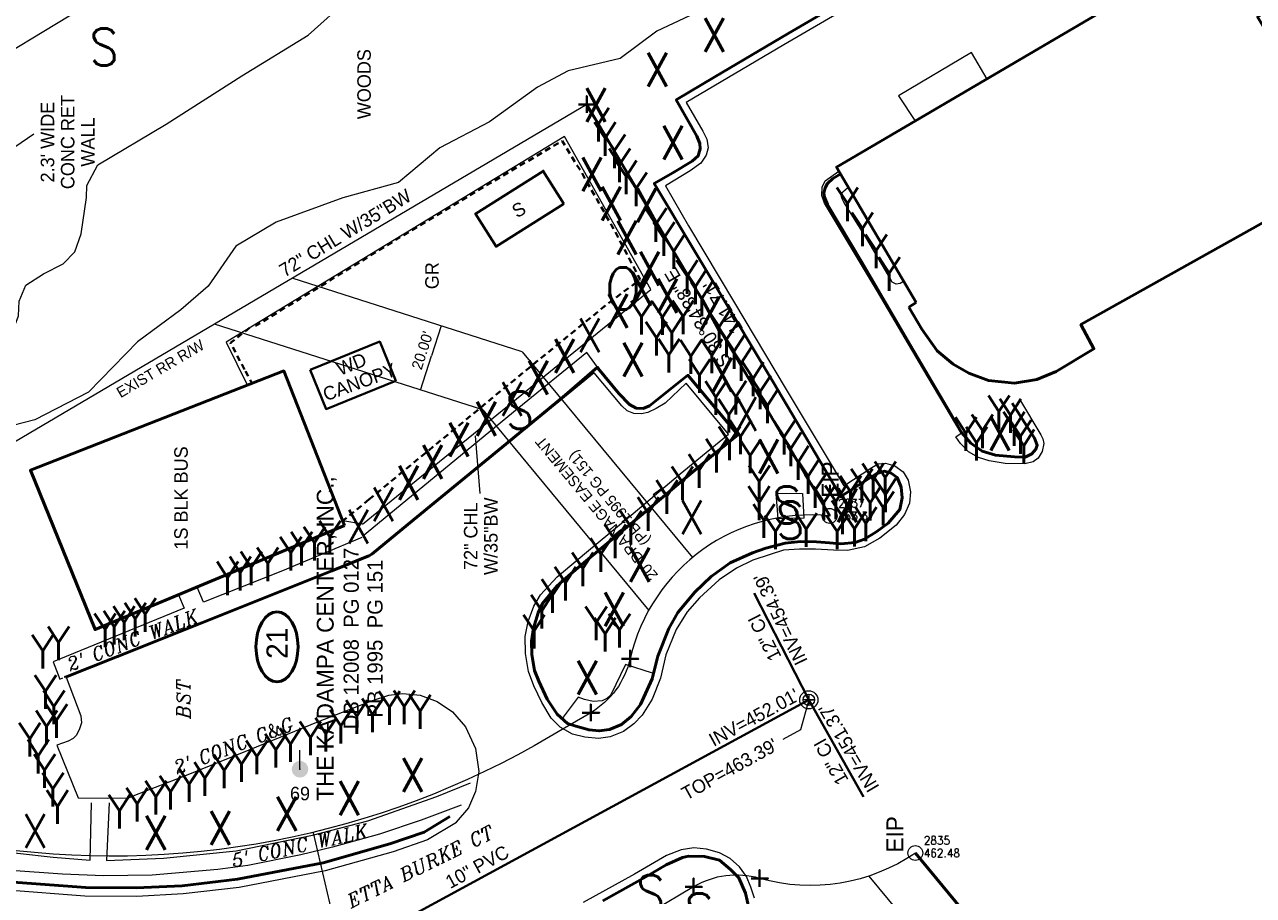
# Model space of a CAD drawing. Extents: x 2081991 to 2084654, y 739892 to 742657.
# Drawn here: x 2083805.7 to 2084170.4, y 741918.5 to 742176.8 of the extents above; entities that cross this region are included whole.
import ezdxf
from ezdxf.enums import TextEntityAlignment as Align

# ---------------------------------------------------------------- set-up
doc = ezdxf.new("R2010")
doc.units = 0
doc.header["$MEASUREMENT"] = 0
doc.linetypes.add('DGN Style 2', pattern=[2.872098, 1.723259, -1.148839])
for name, color, linetype, lineweight in [('Exist Property Corner CELL', 6, 'Continuous', 30), ('Exist Property Deed Book Text', 6, 'Continuous', 40), ('Exist Property Iron Pin CELL', 6, 'Continuous', 13), ('Exist Property Iron Pin Cogo Elevation', 6, 'Continuous', 0), ('Exist Property Iron Pin Cogo Number', 6, 'Continuous', 0), ('Exist Property Iron Pin Text', 6, 'Continuous', 13), ('Exist Property Line', 6, 'Continuous', 40), ('Exist Property Line Text', 6, 'Continuous', 13), ('Exist Property Owner Text', 6, 'Continuous', 40), ('Exist Right of Way Easement Line', 6, 'Continuous', 13), ('Exist Right of Way Easement Line Text', 6, 'Continuous', 13), ('Exist Right of Way Line', 6, 'Continuous', 13), ('Exist Right of Way Line Text', 6, 'Continuous', 13), ('Exist Right of Way Width CELL', 6, 'Continuous', 13), ('Exist Roads Curbs', 2, 'Continuous', 40), ('Exist Roads EOP', 2, 'Continuous', 13), ('Exist Utilities Power Pole CELL', 1, 'Continuous', 13), ('Exist Utilities Power Pole Text Tag Number', 1, 'Continuous', 13), ('Exist Utilities Sanitary Sewer Manhole CELL', 3, 'Continuous', 13), ('Exist Utilities Sanitary Sewer Manhole Top Elevation', 3, 'Continuous', 13), ('Exist Utilities Sanitary Sewer UG Line', 3, 'Continuous', 30), ('Exist Utilities Sanitary Sewer UG Line Invert Elevation', 3, 'Continuous', 13), ('Exist Utilities Sanitary Sewer UG Line Text', 3, 'Continuous', 13), ('Old_Level_11', 7, 'Continuous', 0), ('Old_Level_23', 7, 'Continuous', 0), ('Old_Level_26', 7, 'Continuous', 0), ('Old_Level_28', 7, 'Continuous', 0), ('Old_Level_3', 7, 'Continuous', 0), ('Old_Level_31', 7, 'Continuous', 0), ('Old_Level_4', 7, 'Continuous', 0), ('Old_Level_6', 7, 'Continuous', 0), ('Old_Level_8', 7, 'Continuous', 0), ('Old_Level_9', 7, 'Continuous', 0)]:
    doc.layers.add(name, color=color, linetype=linetype, lineweight=lineweight)
doc.styles.add('Style-ITALICS', font='ITALICS.shx')
doc.styles.add('Style-STANDARD', font='STANDARD.shx')
doc.styles.add('Style-WORKING', font='WORKING.shx')

# ---------------------------------------------------------------- blocks, each defined once
blk = doc.blocks.new('EXIST PROPERTY CORNER')
at = {"layer": 'Exist Property Corner CELL', "flags": 128}
blk.add_lwpolyline([(-0.05, 0), (0.05, 0), (0, 0), (0, 0.05), (0, -0.05)], dxfattribs=at)
at = {"layer": 'Exist Property Corner CELL'}
blk.add_point((0, 0), dxfattribs=at)
blk = doc.blocks.new('Exist Right of Way Width')
at = {"layer": 'Exist Right of Way Width CELL', "ltscale": 50}
for p in [(-6.425668, 27.540611), (7.207154, -30.890084)]:
    blk.add_line(p, (0, 0), dxfattribs=at)
at = {"layer": 'Exist Right of Way Width CELL', "style": 'Style-WORKING'}
blk.add_text("60.00'", height=3.2, rotation=283.133086, dxfattribs=at).set_placement((3.160056, 0.209475), align=Align.MIDDLE_CENTER)
blk = doc.blocks.new('EXIST PROPERTY IRON PIN')
at = {"color": 0, "linetype": 'ByBlock', "lineweight": -2}
for radius in [0.0441, 0.00141]:
    blk.add_circle((0, 0), radius, dxfattribs=at)
blk = doc.blocks.new('Exist Right of Way Width_4')
at = {"layer": 'Exist Right of Way Width CELL', "ltscale": 50}
for p in [(2.82848, 8.837922), (-3.267709, -10.210344)]:
    blk.add_line(p, (0, 0), dxfattribs=at)
at = {"layer": 'Exist Right of Way Width CELL', "style": 'Style-WORKING'}
blk.add_text("20.00'", height=3.2, rotation=72.253298, dxfattribs=at).set_placement((-2.773357, 1.586622), align=Align.MIDDLE_CENTER)
blk = doc.blocks.new('EXIST PROPERTY IRON PIN_1')
at = {"layer": 'Exist Property Iron Pin CELL'}
for radius in [0.0441, 0.00141]:
    blk.add_circle((0, 0), radius, dxfattribs=at)
blk = doc.blocks.new('EXIST UTILITIES POWER POLE')
at = {"layer": 'Exist Utilities Power Pole CELL'}
h = blk.add_hatch(color=256, dxfattribs=at)
edge = h.paths.add_edge_path()
edge.add_arc((0, 0), 0.049, 0, 360)
blk.add_line((0, 0), (0, 0.1125), dxfattribs=at)
blk.add_point((0, 0), dxfattribs=at)
at = {"layer": 'Exist Utilities Power Pole Text Tag Number', "style": 'Style-WORKING'}
blk.add_attdef('pole number', text='', height=0.08, dxfattribs=at).set_placement((0, -0.144), align=Align.MIDDLE_CENTER)
blk = doc.blocks.new('EXIST UTILITIES SANITARY SEWER MANHOLE')
at = {"color": 0, "linetype": 'ByBlock', "lineweight": -2, "flags": 128}
blk.add_lwpolyline([(0, 0.03425), (0, -0.03425), (0, 0), (0.03425, 0), (-0.03425, 0)], dxfattribs=at)
at = {"color": 0, "linetype": 'ByBlock', "lineweight": -2}
for radius in [0.05389, 0.03425]:
    blk.add_circle((0, 0), radius, dxfattribs=at)
blk = doc.blocks.new('Exist Property Owner Number Topo_5')
at = {"layer": 'Exist Property Owner Text'}
blk.add_ellipse((0, 0), major_axis=(10.375, 0), ratio=0.6024096386, dxfattribs=at)
at = {"layer": 'Exist Property Owner Text', "style": 'Style-WORKING'}
blk.add_text('21', height=6.25, dxfattribs=at).set_placement((1.058026, 0), align=Align.MIDDLE_CENTER)

msp = doc.modelspace()

# ---------------------------------------------------------------- linework, layer by layer
at = {"layer": 'Exist Property Line', "ltscale": 50}
for p, q in [((2083972.552513, 742153.04607), (2084044.642, 742031.0386)), ((2084070.061, 741931.0602), (2084154.781751, 741828.833651))]:
    msp.add_line(p, q, dxfattribs=at)
at = {"layer": 'Exist Right of Way Easement Line', "ltscale": 50}
for p, q in [((2083953.345123, 742079.728751), (2083885.150742, 742101.553618)), ((2083953.345123, 742079.728751), (2084003.928548, 742018.693304)), ((2083941.678309, 742062.463302), (2083990.925047, 742003.04074)), ((2084056.253638, 741924.213341), (2084141.701846, 741821.10902))]:
    msp.add_line(p, q, dxfattribs=at)
at = {"layer": 'Exist Right of Way Easement Line', "ltscale": 50, "flags": 128}
msp.add_lwpolyline([(2083941.678309, 742062.463302), (2083862.053934, 742087.946213)], dxfattribs=at)
at = {"layer": 'Exist Right of Way Line', "ltscale": 50, "flags": 128}
for points in [[(2083972.552513, 742153.04607), (2083787.207, 742043.8504), (2083767.912, 741970.3846)], [(2083985.398093, 741988.640694), (2083985.398093, 741988.640694), (2083985.398093, 741988.640694)], [(2083973.729936, 741972.693541), (2083973.729936, 741972.693541), (2083961.730583, 741965.618202), (2083961.730583, 741965.618202)], [(2084023.837789, 741923.545967), (2084023.837789, 741923.545967), (2084023.837789, 741923.545967)], [(2084004.238948, 741921.027429), (2084004.238948, 741921.027429), (2083992.249455, 741913.935299)]]:
    msp.add_lwpolyline(points, dxfattribs=at)
at = {"layer": 'Exist Right of Way Line', "ltscale": 50}
for centre, radius, start, end in [((2084039.003504, 741976.326819), 55.00156, 84.115975, 167.062838), ((2084016.96539, 741899.509111), 25.000007, 74.044188, 120.601073)]:
    msp.add_arc(centre, radius, start, end, dxfattribs=at)
at = {"layer": 'Exist Right of Way Line', "ltscale": 50, "extrusion": (0, 0, -1)}
for centre, radius, start, end in [((-2083961.030385, 741994.227739), 25.000005, 192.913615, 239.470499), ((-2083831.709043, 742186.138604), 255.997751, 239.475876, 278.877558), ((-2084038.963912, 741976.425149), 55.000067, 235.569865, 285.963211)]:
    msp.add_arc(centre, radius, start, end, dxfattribs=at)
at = {"layer": 'Exist Roads Curbs', "ltscale": 50, "flags": 128}
msp.add_lwpolyline([(2083931.950785, 741941.869129), (2083924.320022, 741937.226465), (2083914.093852, 741933.766027), (2083894.363108, 741928.170242), (2083868.922837, 741923.296863), (2083852.514994, 741921.367609), (2083838.805538, 741920.695754), (2083823.843993, 741920.831295), (2083801.026044, 741922.489288), (2083766.490751, 741928.522356), (2083754.037692, 741934.358185), (2083749.208986, 741938.239269), (2083746.906796, 741940.901106), (2083743.051794, 741945.644439), (2083738.083303, 741957.284479), (2083737.043725, 741973.406988), (2083742.799559, 741997.209857), (2083753.656762, 742043.382015), (2083765.156972, 742089.88522), (2083775.766681, 742131.396056), (2083787.146763, 742176.49977), (2083798.930344, 742221.717336)], dxfattribs=at)
at = {"layer": 'Exist Roads EOP', "ltscale": 50, "flags": 128}
msp.add_lwpolyline([(2083933.861459, 741940.13776), (2083925.309452, 741934.940758), (2083915.04909, 741931.449826), (2083894.870697, 741925.793587), (2083869.384134, 741920.806866), (2083852.747999, 741918.973704), (2083839.041403, 741918.165964), (2083823.598757, 741918.28792), (2083800.578, 741920.070587), (2083772.506829, 741924.817256), (2083760.875538, 741927.909646), (2083749.997718, 741934.266555), (2083740.152183, 741945.633862), (2083735.709153, 741956.580124), (2083734.507785, 741972.721104)], dxfattribs=at)
at = {"layer": 'Exist Utilities Sanitary Sewer Manhole Top Elevation', "ltscale": 50, "flags": 128}
msp.add_lwpolyline([(2084038.4385, 741976.4937), (2084035.964835, 741967.593034), (2084030.716088, 741964.686033)], dxfattribs=at)
at = {"layer": 'Exist Utilities Sanitary Sewer UG Line', "ltscale": 50, "flags": 128}
for points in [[(2084022.189767, 742008.105197), (2084038.4385, 741976.4937), (2084054.679948, 741947.725216)], [(2083673.518566, 741914.684619), (2083750.2545, 741903.0936), (2083889.86, 741895.8041), (2084038.4385, 741976.4937)]]:
    msp.add_lwpolyline(points, dxfattribs=at)
at = {"layer": 'Old_Level_11', "color": 3, "linetype": 'Continuous', "lineweight": 13, "ltscale": 49.9999, "flags": 128}
for points in [[(2083827.437657, 742135.143242), (2083847.780366, 742147.242218), (2083870.155071, 742161.543689), (2083889.845032, 742173.658165), (2083902.000258, 742184.554143), (2083930.255451, 742198.535865), (2083946.128419, 742203.063606), (2083961.441389, 742214.930082), (2083974.281363, 742215.701331), (2083990.72258, 742221.732819), (2084021.206269, 742245.388521), (2084056.02645, 742267.152978), (2084077.202907, 742287.266188)], [(2084007.909296, 742181.585149), (2083993.339825, 742174.815663), (2083982.507847, 742166.752179), (2083967.006628, 742163.069686), (2083957.919396, 742158.250446), (2083943.717424, 742147.905216), (2083928.924454, 742140.186732), (2083916.674978, 742129.976252), (2083900.187761, 742125.392511), (2083880.342051, 742118.165276), (2083868.356575, 742111.04329), (2083860.218341, 742099.188064), (2083852.072608, 742092.116078), (2083839.218383, 742082.683347)], [(2083839.333883, 742082.768097), (2083824.641662, 742067.700127), (2083808.805194, 742059.496643), (2083802.226457, 742057.842896), (2083801.099709, 742059.835392), (2083799.632212, 742062.762637), (2083799.295213, 742077.975356), (2083803.934704, 742090.366831), (2083804.076204, 742094.767323), (2083806.105449, 742099.483813), (2083811.352939, 742102.827057), (2083817.207427, 742105.761801), (2083820.61067, 742109.376793), (2083822.460167, 742114.743033), (2083824.110663, 742125.444261), (2083824.147163, 742129.034004), (2083827.437657, 742135.143242)]]:
    msp.add_lwpolyline(points, dxfattribs=at)
at = {"layer": 'Old_Level_28', "color": 30, "linetype": 'Continuous', "lineweight": 13, "ltscale": 49.9999, "flags": 128}
for points in [[(2083799.387332, 742138.175354), (2083808.42762, 742144.38326)], [(2083939.39582, 742054.769704), (2083940.795567, 742037.677238)]]:
    msp.add_lwpolyline(points, dxfattribs=at)
at = {"layer": 'Old_Level_3', "color": 2, "linetype": 'DGN Style 2', "lineweight": 30}
for p, q in [((2083871.258569, 742073.976114), (2083873.282315, 742070.222872)), ((2083907.894246, 742035.90194), (2083900.147011, 742029.551203))]:
    msp.add_line(p, q, dxfattribs=at)
at = {"layer": 'Old_Level_3', "color": 2, "linetype": 'Continuous', "lineweight": 40, "ltscale": 49.9999, "flags": 128}
for points in [[(2084055.573451, 742187.798387), (2084032.290247, 742174.156414), (2084010.522291, 742161.28744), (2083999.090563, 742154.418703), (2084005.195801, 742143.632975), (2084006.150799, 742141.525229), (2084006.202549, 742139.896232), (2084005.6518, 742137.849486), (2084003.781054, 742136.28599), (2083998.095315, 742132.752997), (2083992.595576, 742129.642503), (2084004.232553, 742110.154542), (2084012.861036, 742095.807321), (2084025.64726, 742074.363113), (2084027.805756, 742070.88062), (2084041.785728, 742047.227418), (2084047.898716, 742036.768189), (2084058.428445, 742043.517675), (2084060.86819, 742044.283674), (2084062.898686, 742043.677925), (2084064.677682, 742042.430177), (2084065.83668, 742039.604183), (2084066.157179, 742036.371189), (2084065.432931, 742032.941696), (2084062.010688, 742028.882704), (2084058.665944, 742026.384709), (2084054.950202, 742024.146464), (2084052.192707, 742023.116466), (2084047.909216, 742022.780717), (2084044.584722, 742023.055216), (2084040.67873, 742023.383965), (2084035.96674, 742023.414965), (2084031.469499, 742022.963716), (2084025.71776, 742021.512469), (2084021.685268, 742020.115722), (2084015.148781, 742017.135228), (2084009.444793, 742013.039986), (2084004.644052, 742008.465995), (2083999.601312, 742002.380507), (2083996.926318, 741997.620767), (2083993.634074, 741989.489283), (2083991.946828, 741982.731547), (2083988.510835, 741975.120812), (2083985.70809, 741971.534569), (2083982.848346, 741969.160574), (2083979.271353, 741967.687827), (2083976.222109, 741967.282578), (2083973.259615, 741967.568827), (2083969.346873, 741968.676325), (2083966.874628, 741969.503573), (2083963.798634, 741972.214068), (2083960.82964, 741976.685309), (2083958.322895, 741982.005048), (2083956.990648, 741985.151542), (2083956.275649, 741989.966532), (2083956.113149, 741993.929524), (2083956.735398, 741997.718017), (2083958.165645, 742002.311258), (2083959.436643, 742005.069752), (2083961.248889, 742007.337997), (2083963.638634, 742010.240492), (2083967.234877, 742013.380985), (2083973.693864, 742018.804975), (2083982.042598, 742025.756711), (2083992.615826, 742034.554943), (2084000.345561, 742041.03393), (2084010.546041, 742049.584663), (2084017.399527, 742055.129902), (2084002.578556, 742072.758867), (2083999.042064, 742070.018872), (2083991.125579, 742063.715135), (2083989.302833, 742062.914136), (2083987.179837, 742063.009636), (2083985.206341, 742064.106384), (2083982.093847, 742067.395627), (2083975.91711, 742074.736363), (2083975.70536, 742075.128362), (2083966.129629, 742066.869128), (2083948.492165, 742052.319658), (2083921.102719, 742029.922202), (2083908.743744, 742019.744473)], [(2084047.984466, 742132.511497), (2084045.60047, 742131.131), (2084043.981974, 742129.611753), (2084043.259725, 742128.393005), (2084042.930476, 742126.788009), (2084043.113225, 742125.598011), (2084044.035474, 742123.380515), (2084054.066704, 742106.523299), (2084068.517425, 742081.743599), (2084080.564401, 742061.32664), (2084083.748894, 742055.775151), (2084086.532139, 742052.584157), (2084089.939132, 742050.282912), (2084093.874124, 742049.049164), (2084099.450613, 742048.610665), (2084102.678856, 742048.514165), (2084104.605352, 742049.463413), (2084105.84835, 742050.825661), (2084106.227849, 742051.997408), (2084105.453851, 742054.110654), (2084098.800864, 742064.462133)], [(2083908.743744, 742019.744473), (2083907.907496, 742019.248474), (2083896.859268, 742014.785483), (2083879.558053, 742007.843496), (2083858.353595, 741999.375013), (2083833.321395, 741989.329284), (2083817.816426, 741983.238546), (2083817.816676, 741983.238046)], [(2083977.320107, 741916.874428), (2083990.065082, 741924.038664), (2083996.131819, 741927.547657), (2084000.99131, 741929.713403), (2084002.770556, 741930.168652), (2084007.469047, 741929.992152), (2084011.960288, 741928.921404), (2084015.165281, 741926.14241), (2084017.651026, 741923.757415), (2084019.682272, 741919.147424), (2084021.176019, 741912.635937)]]:
    msp.add_lwpolyline(points, dxfattribs=at)
at = {"layer": 'Old_Level_3', "color": 2, "linetype": 'Continuous', "lineweight": 13, "ltscale": 49.9999, "flags": 128}
for points in [[(2084053.999954, 742184.219894), (2084031.0565, 742170.715421), (2084002.046058, 742153.701955), (2084007.012548, 742145.108722), (2084008.228545, 742142.773727), (2084008.528545, 742140.174232), (2084007.961296, 742138.072486), (2084006.407299, 742135.667491), (2084003.254055, 742133.410995), (2083995.89407, 742128.973004), (2084002.722306, 742117.105028), (2084016.424029, 742094.222324), (2084031.448749, 742069.062374), (2084045.326721, 742045.768421), (2084048.846214, 742039.937682), (2084057.150697, 742045.438421), (2084058.983944, 742046.475169), (2084061.240689, 742046.728169), (2084064.003934, 742045.87417), (2084066.398179, 742044.084174), (2084067.907676, 742041.631679), (2084068.595924, 742038.229186), (2084068.304925, 742034.849692), (2084066.872928, 742031.452199), (2084064.381933, 742028.310706), (2084059.486943, 742024.422213), (2084054.946202, 742021.922218), (2084049.890462, 742020.800971), (2084045.75722, 742020.86872), (2084040.454981, 742021.22522), (2084035.67174, 742021.21797), (2084030.93575, 742020.86772), (2084026.972008, 742019.600223), (2084021.788018, 742017.949226), (2084016.973028, 742015.530981), (2084011.811288, 742012.050988), (2084006.0543, 742006.776249), (2084002.308557, 742002.634507), (2083999.124313, 741997.369267), (2083995.99282, 741989.877032), (2083994.385323, 741982.886296), (2083991.918328, 741976.719809), (2083988.971834, 741971.951318), (2083986.515589, 741969.426823), (2083983.436345, 741967.118328), (2083979.500353, 741965.543581), (2083976.03711, 741965.052832), (2083972.002118, 741965.449581), (2083968.333875, 741966.27508), (2083964.696632, 741968.406075), (2083961.949888, 741971.01832), (2083959.211143, 741975.660061), (2083956.861148, 741980.604301), (2083955.219901, 741984.918542), (2083954.342153, 741990.290032), (2083954.309903, 741995.290022), (2083955.183401, 741999.720763), (2083956.849398, 742004.303504), (2083958.862894, 742007.646997), (2083963.786134, 742012.931486), (2083972.485367, 742020.256722), (2083986.307089, 742031.731449), (2084000.298311, 742043.573675), (2084005.226301, 742047.571917), (2084014.567033, 742055.243652), (2084001.998808, 742070.407621), (2083995.84507, 742064.504383), (2083993.143325, 742062.859886), (2083990.66033, 742061.748139), (2083988.790334, 742061.28989), (2083986.502839, 742061.434639), (2083984.537843, 742062.259888), (2083982.914596, 742063.730135), (2083974.721112, 742073.525365), (2083955.420651, 742057.708897), (2083935.150691, 742041.04618), (2083908.270745, 742019.154224)], [(2084100.95261, 742065.658881), (2084107.323597, 742055.062652), (2084107.884846, 742053.939154), (2084108.202595, 742052.499657), (2084107.679596, 742050.145662), (2084106.492349, 742048.169166), (2084104.985352, 742047.124668), (2084102.559107, 742046.503919), (2084096.703368, 742046.607169), (2084091.932878, 742047.343167), (2084088.801884, 742048.366915), (2084085.84814, 742050.084662), (2084083.414395, 742052.543907), (2084082.119647, 742054.513903), (2084083.642644, 742055.613151), (2084072.253167, 742074.728363), (2084058.842194, 742097.584317), (2084046.941468, 742117.389777), (2084043.058976, 742123.807265), (2084042.353477, 742126.04951), (2084042.456727, 742128.499005), (2084043.336975, 742130.447501), (2084047.394217, 742133.330746)], [(2083908.270745, 742019.154224), (2083889.637782, 742011.735239), (2083861.994838, 742000.659261), (2083829.902152, 741987.818537), (2083818.057176, 741983.186796), (2083822.391667, 741971.784069), (2083822.590166, 741969.689323), (2083821.946918, 741967.587827), (2083820.99092, 741965.87333), (2083820.084421, 741964.985082), (2083818.696674, 741964.200334), (2083815.278931, 741963.019086), (2083821.582418, 741947.470117), (2083830.247151, 741947.344867), (2083836.611138, 741947.468367), (2083838.419635, 741948.256366), (2083853.804604, 741954.185354), (2083872.386067, 741961.686839), (2083892.933776, 741970.112572), (2083908.983994, 741976.27681), (2083913.843734, 741977.897806), (2083917.937726, 741978.381305), (2083923.071716, 741977.856306), (2083928.164205, 741975.99281), (2083932.729196, 741972.985816), (2083936.547189, 741968.476075), (2083939.565433, 741962.058588), (2083940.533931, 741955.280352), (2083939.558683, 741949.281364), (2083937.407437, 741944.448623), (2083933.803683, 741940.186612)], [(2084022.301017, 741917.708677), (2084021.256519, 741920.91892), (2084019.940522, 741924.120164), (2084017.857276, 741926.952908), (2084015.097281, 741929.419903), (2084011.981788, 741931.09615), (2084008.088295, 741932.168148), (2084004.360303, 741932.592897), (2084000.60931, 741932.038648), (2083996.242819, 741930.323402), (2083986.671338, 741924.782163), (2083971.500869, 741916.399179)]]:
    msp.add_lwpolyline(points, dxfattribs=at)
at = {"layer": 'Old_Level_3', "color": 2, "linetype": 'DGN Style 2', "lineweight": 30, "flags": 128}
for points in [[(2083907.894246, 742035.90194), (2083932.401697, 742056.0514), (2083954.967152, 742074.599113), (2083978.650354, 742093.888824), (2083988.419585, 742101.19381), (2083980.032852, 742117.052778), (2083971.089619, 742132.748747), (2083965.276881, 742142.311728), (2083939.719432, 742127.256508), (2083916.784478, 742113.480535), (2083887.408287, 742095.440821), (2083874.291563, 742087.431337)], [(2083872.485317, 742086.785339), (2083866.820578, 742082.348097), (2083871.550569, 742073.425115)]]:
    msp.add_lwpolyline(points, dxfattribs=at)
at = {"layer": 'Old_Level_4', "color": 9, "linetype": 'Continuous', "lineweight": 13, "ltscale": 49.9999, "flags": 128}
msp.add_lwpolyline([(2083822.737916, 742181.528899), (2083789.316983, 742161.377189)], dxfattribs=at)
at = {"layer": 'Old_Level_6', "color": 30, "linetype": 'Continuous', "lineweight": 13, "flags": 128}
msp.add_lwpolyline([(2083995.77082, 742037.303688), (2083994.507073, 742038.982184), (2083992.273827, 742037.300938), (2083993.537575, 742035.622441), (2083995.77082, 742037.303688)], close=True, dxfattribs=at)
at = {"layer": 'Old_Level_8', "color": 30, "linetype": 'Continuous', "lineweight": 40}
msp.add_line((2084070.271921, 742094.310074), (2084068.138675, 742092.988076), dxfattribs=at)
at = {"layer": 'Old_Level_8', "color": 30, "linetype": 'Continuous', "lineweight": 13, "ltscale": 49.9999}
for p, q in [((2083865.540831, 742082.564097), (2083871.832068, 742069.718373)), ((2083906.034, 742028.590705), (2083900.147011, 742029.551203))]:
    msp.add_line(p, q, dxfattribs=at)
at = {"layer": 'Old_Level_8', "color": 30, "linetype": 'Continuous', "lineweight": 40, "flags": 128}
msp.add_lwpolyline([(2084068.138675, 742092.988076), (2084071.971918, 742086.406339), (2084076.523659, 742080.028352), (2084081.252649, 742076.04786), (2084085.90264, 742073.405615), (2084091.769878, 742071.23687), (2084099.477863, 742070.431371), (2084106.146349, 742071.549869), (2084111.869338, 742073.906364), (2084123.071066, 742080.604601), (2084119.181823, 742087.800837), (2084199.291663, 742132.568997), (2084171.612718, 742179.014154), (2084180.7482, 742184.595893), (2084168.400725, 742205.9091), (2084046.703968, 742134.522743), (2084070.271921, 742094.310074)], dxfattribs=at)
at = {"layer": 'Old_Level_8', "color": 30, "linetype": 'Continuous', "lineweight": 13, "ltscale": 49.9999, "flags": 128}
for points in [[(2084091.409379, 742160.570941), (2084086.680888, 742168.464175), (2084065.055432, 742155.672201), (2084070.082671, 742148.061216)], [(2083906.034, 742028.590705), (2083991.530579, 742098.226566), (2083965.95138, 742143.597225), (2083865.540831, 742082.564097)], [(2084066.557429, 742100.615561), (2084065.562931, 742099.986062), (2084064.372933, 742099.803063), (2084063.214685, 742100.328062), (2084062.502187, 742101.646059), (2084055.341951, 742113.702785), (2084048.886214, 742124.114764), (2084048.195965, 742125.306762), (2084048.092965, 742126.26401), (2084048.516715, 742127.183258), (2084049.929962, 742128.315506), (2084050.272711, 742128.362505)], [(2083975.70536, 742075.128362), (2083972.522617, 742079.484103), (2083951.857908, 742062.700387), (2083905.952, 742024.909962)], [(2084037.085987, 742030.372201), (2084029.390503, 742030.217702), (2084028.750754, 742037.789187), (2084036.545489, 742037.674937), (2084036.940738, 742030.385701)], [(2083905.798, 742024.678213), (2083882.267297, 742014.800483), (2083858.764594, 742005.455251), (2083856.944098, 742009.920242)], [(2083851.402109, 742007.678747), (2083853.052356, 742003.681005), (2083814.197183, 741987.767537), (2083816.197179, 741982.652547), (2083817.091427, 741983.064296)], [(2083992.092327, 741984.421043), (2083984.038594, 741986.973038), (2083979.705352, 741977.956806), (2083978.505605, 741976.940308), (2083977.132607, 741976.24431), (2083974.459113, 741975.99606), (2083971.885368, 741976.584559), (2083969.997372, 741977.267308), (2083965.287131, 741970.99307)], [(2083742.635326, 741945.87862), (2083749.618062, 741950.826361), (2083753.318555, 741946.10937), (2083756.670548, 741942.839126), (2083760.308541, 741940.059382), (2083763.688284, 741938.401385), (2083770.76752, 741936.346389), (2083792.926726, 741932.205398), (2083814.155683, 741929.792653), (2083825.200411, 741928.946904), (2083825.536411, 741945.97812)], [(2083830.7894, 741945.92537), (2083829.981402, 741928.879654), (2083846.970368, 741929.563653), (2083868.549825, 741931.763399), (2083891.179529, 741936.341389), (2083907.545747, 741940.618131), (2083928.062706, 741947.852366), (2083937.998436, 741951.917358)], [(2083935.308941, 741945.281122), (2083923.386715, 741940.84088), (2083911.06174, 741936.642389), (2083897.055018, 741932.760647), (2083887.649536, 741930.541651), (2083871.998068, 741927.326408), (2083863.068836, 741926.17516), (2083843.606124, 741924.467913), (2083829.134403, 741924.315164), (2083816.972678, 741924.810913), (2083801.594208, 741925.92991), (2083786.06999, 741928.468905), (2083773.860014, 741930.628151), (2083763.867284, 741933.101896), (2083759.748042, 741934.905392), (2083757.471797, 741936.10714), (2083755.7183, 741937.463637), (2083753.494305, 741934.590893)]]:
    msp.add_lwpolyline(points, dxfattribs=at)
at = {"layer": 'Old_Level_8', "color": 30, "linetype": 'Continuous', "lineweight": 40, "flags": 128}
for points in [[(2083965.75438, 742123.605765), (2083945.63917, 742110.96279), (2083939.539183, 742120.669271), (2083959.654392, 742133.312246), (2083965.75438, 742123.605765)], [(2083900.67576, 742028.190456), (2083826.650658, 741997.320518), (2083807.433947, 742044.592423), (2083882.629046, 742074.057364), (2083900.67576, 742028.190456)]]:
    msp.add_lwpolyline(points, close=True, dxfattribs=at)
at = {"layer": 'Old_Level_8', "color": 30, "linetype": 'Continuous', "lineweight": 30, "flags": 128}
msp.add_lwpolyline([(2083890.462281, 742074.352613), (2083911.129239, 742082.761847), (2083915.85848, 742071.13887), (2083895.191521, 742062.729637), (2083890.462281, 742074.352613)], close=True, dxfattribs=at)
at = {"layer": 'Old_Level_8', "color": 30, "linetype": 'Continuous', "lineweight": 13, "flags": 128}
msp.add_lwpolyline([(2083982.454097, 741997.198018), (2083979.806602, 741999.541763)], dxfattribs=at)

# ---------------------------------------------------------------- block references
at = {"layer": 'Exist Property Corner CELL', "xscale": 50, "yscale": 50, "zscale": 50}
for p in [(2083972.552513, 742153.04607), (2083985.398093, 741988.640694), (2083973.729936, 741972.693541), (2084004.238948, 741921.027429), (2084023.837789, 741923.545967)]:
    msp.add_blockref('EXIST PROPERTY CORNER', p, dxfattribs=at)
at = {"layer": 'Exist Property Iron Pin CELL', "xscale": 50, "yscale": 50, "zscale": 50}
for name, p in [('EXIST PROPERTY IRON PIN', (2084044.642, 742031.0386)), ('EXIST PROPERTY IRON PIN_1', (2084044.642, 742031.0386)), ('EXIST PROPERTY IRON PIN', (2084070.061, 741931.0602)), ('EXIST PROPERTY IRON PIN_1', (2084070.061, 741931.0602))]:
    msp.add_blockref(name, p, dxfattribs=at)
at = {"layer": 'Exist Property Owner Text', "rotation": 90.000002}
msp.add_blockref('Exist Property Owner Number Topo_5', (2083880.62305, 741992.225355), dxfattribs=at)
at = {"layer": 'Exist Right of Way Width CELL', "ltscale": 50}
msp.add_blockref('Exist Right of Way Width_4', (2083926.51983, 742078.562574), dxfattribs=at)
at = {"layer": 'Exist Right of Way Width CELL', "ltscale": 50, "rotation": 180}
msp.add_blockref('Exist Right of Way Width', (2083898.586973, 741906.156612), dxfattribs=at)
at = {"layer": 'Exist Utilities Power Pole CELL', "xscale": 50, "yscale": 50}
msp.add_blockref('EXIST UTILITIES POWER POLE', (2083887.4475, 741955.9053), dxfattribs=at).add_auto_attribs({'pole number': '69'})
at = {"layer": 'Exist Utilities Sanitary Sewer Manhole CELL', "xscale": 50, "yscale": 50, "zscale": 50}
msp.add_blockref('EXIST UTILITIES SANITARY SEWER MANHOLE', (2084038.4385, 741976.4937), dxfattribs=at)

# ---------------------------------------------------------------- texts
at = {"layer": 'Exist Property Deed Book Text', "char_height": 4.5, "attachment_point": 8, "rotation": 90, "line_spacing_factor": 0.6, "style": 'Style-WORKING'}
for s, insert in [('DB 12008  PG 0127', (2083904.948962, 741994.677744)), ('PB 1995  PG 151', (2083912.024427, 741994.677744))]:
    msp.add_mtext(s, dxfattribs=dict(at, insert=insert))
at = {"layer": 'Exist Property Iron Pin Cogo Elevation', "style": 'Style-STANDARD'}
for s, p in [('463.37', (2084047.142, 742031.0386)), ('462.48', (2084072.561, 741931.0602))]:
    msp.add_text(s, height=2.5, dxfattribs=at).set_placement(p, align=Align.MIDDLE_LEFT)
at = {"layer": 'Exist Property Iron Pin Cogo Number', "style": 'Style-STANDARD'}
for s, p in [('2837', (2084047.142, 742034.7886)), ('2835', (2084072.561, 741934.8102))]:
    msp.add_text(s, height=2.5, dxfattribs=at).set_placement(p, align=Align.MIDDLE_LEFT)
at = {"layer": 'Exist Property Iron Pin Text', "style": 'Style-WORKING'}
for p in [(2084044.788556, 742041.818261), (2084063.983051, 741936.606338)]:
    msp.add_text('EIP', height=5, rotation=90, dxfattribs=at).set_placement(p, align=Align.MIDDLE_CENTER)
at = {"layer": 'Exist Property Line Text', "style": 'Style-WORKING'}
for s, p in [('S 30%%D34\'38" E', (2084005.502821, 742089.839848)), ("141.71'", (2084012.949779, 742092.962683))]:
    msp.add_text(s, height=4, rotation=120.577195, dxfattribs=at).set_placement(p, align=Align.MIDDLE_CENTER)
at = {"layer": 'Exist Property Owner Text', "insert": (2083898.365628, 741994.677744), "char_height": 5, "attachment_point": 8, "rotation": 90, "line_spacing_factor": 0.6, "style": 'Style-WORKING'}
msp.add_mtext('THE KADAMPA CENTER, INC.,', dxfattribs=at)
at = {"layer": 'Exist Right of Way Easement Line Text', "insert": (2083977.669963, 742035.077573), "char_height": 3.2, "attachment_point": 5, "rotation": 129.65042977, "line_spacing_factor": 0.9, "style": 'Style-WORKING'}
msp.add_mtext("20' DRAINAGE EASEMENT\\P(PB 1995 PG 151)", dxfattribs=at)
at = {"layer": 'Exist Right of Way Line Text', "style": 'Style-WORKING'}
msp.add_text('EXIST RR R/W', height=3.2, rotation=30.504319, dxfattribs=at).set_placement((2083845.997203, 742074.728784), align=Align.MIDDLE_CENTER)
at = {"layer": 'Exist Utilities Sanitary Sewer Manhole Top Elevation', "style": 'Style-WORKING'}
msp.add_text("TOP=463.39'", height=4, rotation=28.979728, dxfattribs=at).set_placement((2084014.939114, 741955.94801), align=Align.MIDDLE_CENTER)
at = {"layer": 'Exist Utilities Sanitary Sewer UG Line Invert Elevation', "style": 'Style-WORKING'}
for s, rotation, p in [("INV=454.39'", 115.740728, (2084030.017009, 742000.436974)), ("INV=452.01'", 28.61048, (2084022.168643, 741971.303533)), ("INV=451.37'", 120.630665, (2084050.30256, 741962.28427))]:
    msp.add_text(s, height=4, rotation=rotation, dxfattribs=at).set_placement(p, align=Align.MIDDLE_CENTER)
at = {"layer": 'Exist Utilities Sanitary Sewer UG Line Text', "style": 'Style-WORKING'}
for s, rotation, p in [('12" CI', 117.203771, (2084025.307078, 741994.934469)), ('12" CI', 119.447203, (2084045.014213, 741958.128524)), ('10" PVC', 28.505377, (2083940.011474, 741926.962559))]:
    msp.add_text(s, height=4, rotation=rotation, dxfattribs=at).set_placement(p, align=Align.MIDDLE_CENTER)
at = {"layer": 'Old_Level_11', "color": 3, "linetype": 'Continuous', "lineweight": 13, "style": 'Style-STANDARD'}
for s, p in [('X', (2084010.424863, 742173.678415)), ('X', (2083993.502147, 742163.427686)), ('X', (2083975.317683, 742152.940457)), ('Y', (2083976.012432, 742147.055968)), ('Y', (2083977.977178, 742142.824227)), ('X', (2083998.107388, 742141.704729)), ('Y', (2083980.774923, 742139.180984)), ('Y', (2083982.28417, 742135.025242)), ('X', (2083974.071436, 742132.335748)), ('Y', (2083984.209416, 742131.462749)), ('Y', (2083987.24016, 742127.899257)), ('X', (2083979.838924, 742123.623015)), ('X', (2083990.327403, 742123.123516)), ('Y', (2084049.883784, 742123.460765)), ('Y', (2083993.084398, 742117.340778)), ('Y', (2084054.341025, 742116.06528)), ('X', (2083984.453665, 742113.551035)), ('Y', (2083995.446893, 742113.140036)), ('Y', (2083998.376387, 742109.337794)), ('Y', (2084058.426517, 742109.527543)), ('X', (2083991.250402, 742104.381804)), ('Y', (2084002.326129, 742101.944059)), ('Y', (2084062.301509, 742102.783807)), ('X', (2083988.816156, 742098.325066)), ('Y', (2084004.799374, 742098.815815)), ('X', (2083996.517891, 742096.32257)), ('Y', (2084006.686371, 742095.324572)), ('X', (2083981.84867, 742091.797829)), ('Y', (2083988.831906, 742089.863833)), ('Y', (2083994.978144, 742089.733583)), ('Y', (2084001.113132, 742089.965082)), ('X', (2084009.142116, 742091.03608)), ('Y', (2084011.792361, 742086.898839)), ('X', (2083973.453687, 742084.590843)), ('Y', (2083993.215898, 742083.625595)), ('Y', (2083997.762139, 742085.130842)), ('Y', (2084014.049856, 742083.147596)), ('Y', (2083996.94539, 742078.598605)), ('Y', (2084016.263102, 742079.648603)), ('X', (2083966.019452, 742078.501605)), ('X', (2083986.259412, 742077.349608)), ('Y', (2084003.481877, 742078.172606)), ('Y', (2084009.644365, 742078.422106)), ('Y', (2084018.350097, 742076.12761)), ('X', (2083958.179968, 742072.055368)), ('Y', (2084006.052122, 742072.565117)), ('X', (2084012.762859, 742072.923867)), ('Y', (2084021.90059, 742071.602119)), ('Y', (2084024.018336, 742067.683377)), ('X', (2083950.408733, 742065.738131)), ('Y', (2084010.880862, 742066.01488)), ('Y', (2084016.758601, 742066.11038)), ('Y', (2084014.726105, 742060.774141)), ('X', (2084019.963594, 742061.30314)), ('Y', (2084026.142082, 742063.583635)), ('Y', (2084094.853944, 742061.746389)), ('Y', (2084098.256438, 742060.731391)), ('X', (2083942.732999, 742059.840643)), ('Y', (2084099.375935, 742056.871399)), ('X', (2083934.632515, 742053.621405)), ('Y', (2084018.172348, 742054.397154)), ('Y', (2084031.167322, 742054.285654)), ('Y', (2084085.091714, 742055.365652)), ('Y', (2084089.977954, 742056.11915)), ('X', (2084095.217444, 742055.452402)), ('Y', (2084101.263682, 742054.485403)), ('Y', (2084014.914104, 742052.590407)), ('Y', (2084033.089568, 742050.813661)), ('Y', (2084088.244708, 742052.512657)), ('Y', (2084102.20618, 742051.634409)), ('X', (2083926.81503, 742047.049168)), ('Y', (2084011.063612, 742048.898165)), ('Y', (2084021.080092, 742048.745165)), ('X', (2084026.562831, 742048.667165)), ('Y', (2084035.265314, 742046.787919)), ('Y', (2084005.917122, 742044.367674)), ('Y', (2084038.225558, 742042.588177)), ('Y', (2084061.141012, 742042.176178)), ('X', (2083919.710045, 742040.861681)), ('Y', (2084000.922882, 742040.747931)), ('Y', (2084023.727587, 742040.96693)), ('Y', (2084040.368553, 742038.452686)), ('Y', (2084054.180776, 742039.979682)), ('Y', (2084057.519019, 742041.553679)), ('Y', (2083996.324391, 742036.651689)), ('Y', (2084023.687837, 742034.823193)), ('Y', (2084042.913798, 742034.764943)), ('Y', (2084046.437791, 742035.058442)), ('Y', (2084050.857032, 742037.953187)), ('Y', (2084061.193012, 742037.156188)), ('X', (2083912.22981, 742034.517443)), ('Y', (2083990.794652, 742031.637699)), ('X', (2084049.872784, 742034.153194)), ('Y', (2084056.633021, 742034.691693)), ('Y', (2084060.518763, 742033.293446)), ('X', (2083904.796324, 742027.830457)), ('Y', (2083985.633663, 742027.559707)), ('X', (2084003.727877, 742030.633451)), ('Y', (2084025.124834, 742029.523953)), ('Y', (2084048.427787, 742030.625451)), ('Y', (2084055.413523, 742028.601205)), ('Y', (2083896.317091, 742024.585463)), ('Y', (2084028.528077, 742026.20771)), ('Y', (2084037.676809, 742026.840459)), ('Y', (2084046.86579, 742026.19096)), ('Y', (2084051.98778, 742026.933709)), ('Y', (2083887.916108, 742021.33772)), ('Y', (2083891.756101, 742022.851467)), ('Y', (2083981.015922, 742023.498965)), ('Y', (2083877.865878, 742016.687729)), ('Y', (2083884.735115, 742019.820723)), ('Y', (2083976.740681, 742019.485473)), ('X', (2083988.286658, 742016.534479)), ('Y', (2083869.730895, 742013.965984)), ('Y', (2083872.982888, 742015.523231)), ('Y', (2083971.333441, 742015.182232)), ('Y', (2083865.961902, 742012.492237)), ('Y', (2083966.194702, 742010.97799)), ('Y', (2083962.379709, 742007.305248)), ('Y', (2083959.175216, 742002.673507)), ('X', (2083980.734423, 742003.338756)), ('Y', (2083835.226214, 741999.244764)), ('Y', (2083838.577457, 742000.294512)), ('Y', (2083841.544951, 742001.690759)), ('Y', (2083975.343433, 741999.167264)), ('Y', (2083829.588475, 741997.090018)), ('Y', (2083832.329969, 741997.889017)), ('Y', (2083956.89972, 741996.748519)), ('Y', (2083977.986928, 741995.808771)), ('Y', (2083982.26092, 741997.014018)), ('Y', (2083815.800002, 741993.237776)), ('Y', (2083811.093512, 741990.764281)), ('X', (2083972.682939, 741983.061046)), ('Y', (2083811.92201, 741978.835055)), ('Y', (2083814.426505, 741974.240064)), ('Y', (2083913.978056, 741974.085814)), ('Y', (2083918.400297, 741974.238314)), ('Y', (2083923.079288, 741972.939317)), ('Y', (2083815.179254, 741970.251322)), ('Y', (2083904.302075, 741971.43182)), ('Y', (2083908.999316, 741971.927819)), ('Y', (2083812.23976, 741968.307326)), ('Y', (2083895.161594, 741966.16933)), ('Y', (2083899.543085, 741968.553075)), ('Y', (2083807.26427, 741964.648583)), ('Y', (2083884.591365, 741963.103836)), ('Y', (2083890.532353, 741965.054332)), ('Y', (2083809.787265, 741959.688593)), ('Y', (2083874.636885, 741959.447094)), ('Y', (2083880.283874, 741961.41959)), ('Y', (2083811.654261, 741955.390602)), ('Y', (2083864.964154, 741955.292352)), ('Y', (2083870.103644, 741957.165598)), ('Y', (2083854.591925, 741951.21186)), ('Y', (2083859.224166, 741952.985856)), ('X', (2083920.885792, 741954.229354)), ('Y', (2083814.134006, 741949.842613)), ('Y', (2083844.677695, 741947.484117)), ('Y', (2083848.994186, 741948.985864)), ('X', (2083902.05383, 741947.337368)), ('Y', (2083815.459503, 741944.674873)), ('Y', (2083839.110956, 741945.369622)), ('Y', (2083833.869216, 741943.344626)), ('X', (2083883.546117, 741942.694877)), ('X', (2083808.866266, 741937.565387)), ('X', (2083844.661195, 741937.049388)), ('X', (2083863.772657, 741938.464135))]:
    msp.add_text(s, height=9.99998, dxfattribs=at).set_placement(p, align=Align.MIDDLE_CENTER)
at = {"layer": 'Old_Level_23', "color": 2, "linetype": 'Continuous', "lineweight": 13, "style": 'Style-ITALICS'}
for s, height, rotation, p in [("2' CONC WALK", 3.999992, 21.075775, (2083837.695876, 741994.165475)), ('BST', 3.999993, 90, (2083852.871835, 741976.7097)), ("2' CONC C&G", 3.999992, 20.857503, (2083867.716548, 741962.906406)), ("5' CONC WALK", 3.999992, 12.737058, (2083887.266076, 741933.272411))]:
    msp.add_text(s, height=height, rotation=rotation, dxfattribs=at).set_placement(p, align=Align.MIDDLE_CENTER)
at = {"layer": 'Old_Level_23', "color": 7, "linetype": 'Continuous', "lineweight": 13, "style": 'Style-ITALICS'}
msp.add_text('ETTA BURKE CT', height=3.999992, rotation=26.255596, dxfattribs=at).set_placement((2083923.128813, 741927.057463), align=Align.MIDDLE_CENTER)
at = {"layer": 'Old_Level_26', "color": 30, "linetype": 'Continuous', "lineweight": 13, "style": 'Style-WORKING'}
for s, rotation, p in [('S', 29.915733, (2083952.37672, 742121.882643)), ('CANOPY', 19.978444, (2083905.094733, 742070.764499)), ('WD', 22.1979, (2083902.734522, 742076.080133)), ('1S BLK BUS', 90, (2083852.137209, 742036.373265))]:
    msp.add_text(s, height=3.999991, rotation=rotation, dxfattribs=at).set_placement(p, align=Align.MIDDLE_CENTER)
at = {"layer": 'Old_Level_28', "color": 30, "linetype": 'Continuous', "lineweight": 13, "style": 'Style-WORKING'}
for s, height, rotation, p in [('72" CHL W/35"BW', 3.999992, 31.292753, (2083900.856853, 742114.967641)), ('GR', 3.999993, 90, (2083926.611171, 742102.299019))]:
    msp.add_text(s, height=height, rotation=rotation, dxfattribs=at).set_placement(p, align=Align.MIDDLE_CENTER)
at = {"layer": 'Old_Level_28', "color": 30, "linetype": 'Continuous', "lineweight": 13, "char_height": 3.999992, "attachment_point": 5, "rotation": 90, "line_spacing_factor": 0.9, "style": 'Style-WORKING'}
for s, insert in [("2.3' WIDE\\PCONC RET\\PWALL\\P", (2083818.504746, 742141.909765)), ('72" CHL\\PW/35"BW\\P', (2083941.125784, 742025.023993))]:
    msp.add_mtext(s, dxfattribs=dict(at, insert=insert))
at = {"layer": 'Old_Level_31', "color": 3, "linetype": 'Continuous', "lineweight": 13, "style": 'Style-WORKING'}
msp.add_text('WOODS', height=3.999993, rotation=90, dxfattribs=at).set_placement((2083906.456704, 742159.09271), align=Align.MIDDLE_CENTER)
at = {"layer": 'Old_Level_8', "color": 30, "linetype": 'Continuous', "lineweight": 13, "style": 'Style-STANDARD'}
for p in [(2083829.294507, 742170.129922), (2083952.678761, 742062.409637), (2084031.938102, 742034.312443), (2084032.91585, 742029.777452), (2083991.481433, 741919.020924), (2084005.968404, 741913.593685)]:
    msp.add_text('S', height=10.999978, dxfattribs=at).set_placement(p, align=Align.MIDDLE_CENTER)
at = {"layer": 'Old_Level_9', "color": 1, "linetype": 'Continuous', "lineweight": 13, "style": 'Style-STANDARD'}
msp.add_text('O', height=12.499975, dxfattribs=at).set_placement((2083983.267623, 742098.506315), align=Align.MIDDLE_CENTER)

doc.saveas('drawing.dxf')
